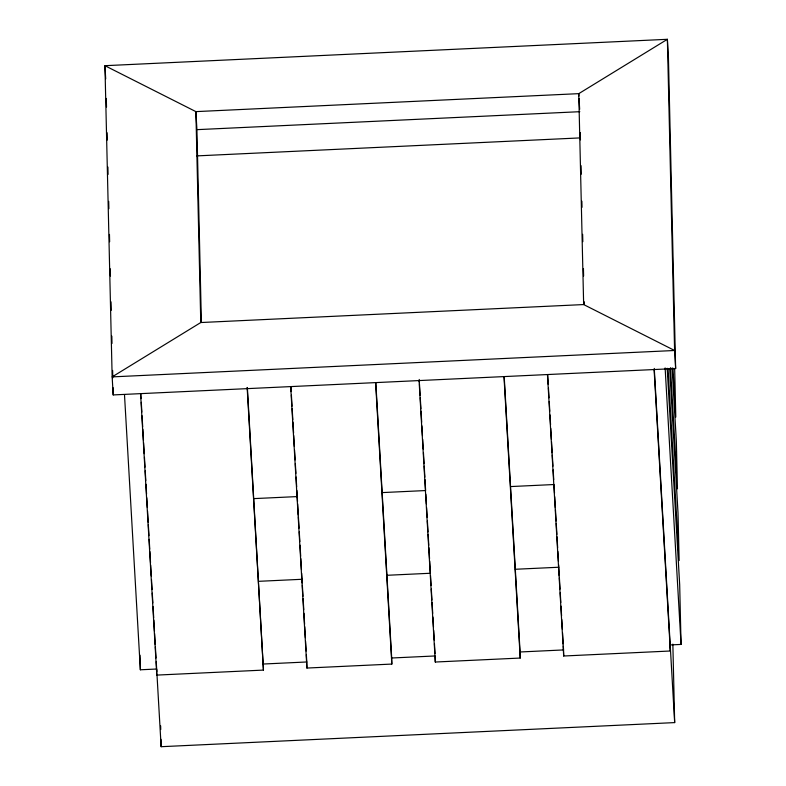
<?xml version="1.0" encoding="UTF-8"?>
<svg xmlns="http://www.w3.org/2000/svg" width="786" height="786" viewBox="0 0 786 786"><rect width="100%" height="100%" fill="white"/><g stroke="black" fill="none" stroke-linecap="round" stroke-linejoin="round"><path stroke-width="1.18" d="M675.636 368.536L674.594 350.497L583.654 304.565L200.774 322.535L112.152 376.887L113.194 394.926L675.636 368.536L668.424 57.339L667.383 39.3L104.941 65.69L112.152 376.887L674.594 350.497L667.383 39.3L578.761 93.652L195.881 111.622L104.941 65.69L105.697 78.914M201.383 322.172L196.922 129.651L579.803 111.691M196.824 155.893L580.304 137.894M253.77 498.619L297.246 496.585M382.153 492.596L425.629 490.552L424.99 479.568M510.536 486.573L554.012 484.53L554.503 493.048M258.535 581.326L302.011 579.282M386.918 575.293L430.394 573.259M515.302 569.27L558.777 567.237M124.483 394.513L140.36 669.79L156.66 669.024L156.797 675.095L263.448 670.094L247.364 387.498M263.31 664.023L306.776 661.979L306.363 654.689M290.692 386.653L306.923 668.051L391.831 664.072L391.693 658L435.169 655.956M419.076 380.63L435.306 662.028L520.214 658.049L520.077 651.977L563.552 649.934L563.336 646.288M670.193 644.933L681.059 644.422L679.684 584.833L667.196 368.27M547.469 374.608L563.69 656.005L670.34 651.005L670.144 642.496M157.013 675.095L161.14 746.7L674.673 722.599L672.855 644.127M672.973 368.153L675.793 417.091L674.663 368.447M672.118 367.966L676.353 441.368L677.453 488.823L670.468 367.701M669.692 368.732L678.023 513.101L679.124 560.546L668.041 368.467M665.123 367.917L681.059 644.422M654.257 368.428L674.673 722.599M654.109 369.597L670.34 651.005M578.899 96.059L578.761 93.652L583.654 304.565M579.036 98.466L579.665 109.283M547.675 374.627L548.235 384.393M548.451 388.058L549.011 397.834M549.227 401.499L549.787 411.265M549.994 414.929L550.564 424.695M550.77 428.36L551.408 439.354M551.546 441.791L552.185 452.785M552.322 455.222L552.951 466.216M553.167 469.881L553.727 479.647M554.71 496.693L555.348 507.638M555.486 510.075L556.115 521.02M556.252 523.447L556.891 534.392M557.028 536.828L557.657 547.773M557.863 551.418L558.433 561.155M558.64 564.8L559.268 575.745M559.416 578.182L560.045 589.127M560.251 592.772L560.811 602.498M561.027 606.153L561.587 615.88M561.793 619.525L562.354 629.262M562.57 632.907L563.198 643.852M504.199 376.671L520.077 651.977M503.993 376.641L520.214 658.049M419.223 379.432L419.36 381.878M419.498 384.315L420.137 395.309M420.274 397.745L420.913 408.74M421.05 411.186L421.689 422.17M421.895 425.835L422.455 435.601M422.671 439.266L423.232 449.042M423.448 452.697L424.076 463.691M424.224 466.137L424.853 477.122M425.835 494.207L426.395 503.934M426.611 507.579L427.171 517.316M427.378 520.961L428.016 531.906M428.154 534.342L428.783 545.288M428.92 547.714L429.559 558.659M429.696 561.096L430.325 572.041M430.531 575.686L431.101 585.423M431.308 589.068L431.936 600.013M432.084 602.449L432.713 613.394M432.919 617.039L433.479 626.766M433.695 630.421L434.255 640.148M434.462 643.793L435.022 653.53M375.816 382.694L391.693 658M375.61 382.664L391.831 664.072M290.908 386.673L291.184 391.566M291.4 395.22L292.028 406.215M292.176 408.661L292.805 419.645M292.952 422.092L293.581 433.076M293.718 435.523L294.357 446.517M294.563 450.172L295.133 459.948M295.34 463.612L295.909 473.378M296.116 477.043L296.676 486.809M296.892 490.474L297.521 501.448M297.668 503.875L298.297 514.82M298.434 517.257L299.063 528.202M299.279 531.847L299.839 541.583M300.046 545.229L300.684 556.174M300.822 558.61L301.451 569.555M301.657 573.2L302.227 582.927M302.364 585.364L302.993 596.309M303.131 598.745L303.769 609.69M303.976 613.335L304.604 624.28M304.752 626.717L305.381 637.662M305.587 641.307L306.147 651.034M247.148 387.469L263.448 670.094M196.922 129.651L195.881 111.622L200.774 322.535M140.782 393.747L141.067 398.64M141.284 402.304L141.844 412.1M142.06 415.765L142.688 426.778M142.836 429.225L143.465 440.239M143.612 442.685L144.241 453.689M144.457 457.364L145.017 467.149M145.233 470.824L145.793 480.61M146.009 484.284L146.569 494.07M146.786 497.735L147.346 507.53M147.562 511.195L148.19 522.209M148.338 524.655L148.967 535.669M149.183 539.334L149.743 549.129M149.89 551.576L150.519 562.58M150.666 565.026L151.295 576.04M151.511 579.714L152.071 589.5M152.287 593.175L152.848 602.96M153.064 606.625L153.692 617.639M153.84 620.085L154.469 631.099M154.616 633.545L155.245 644.559M155.392 647.006L156.021 658.02M156.237 661.684L156.797 671.45M140.576 393.698L156.797 675.095M580.284 132.539L580.451 139.898M581.051 165.64L581.247 174.227M581.876 201.206L582.023 207.337M582.642 234.316L582.819 241.675M583.438 268.645L583.615 276.004M584.204 301.755L584.263 304.211M563.552 649.934L563.69 656.005M435.189 657.175L435.306 662.028M306.776 661.979L306.923 668.051M160.658 725.851L160.737 729.536M160.963 739.341L161.14 746.7M140.016 655.2L140.36 669.79M106.316 98.427L106.513 107.004M107.112 132.736L107.279 140.085M107.908 167.035L108.075 174.394M108.704 201.344L108.871 208.693M109.47 234.424L109.637 241.774M110.266 268.733L110.433 276.083M111.032 301.804L111.229 310.382M111.828 336.113L111.995 343.462M112.624 370.422L112.791 377.771M113.017 387.577L113.194 394.926"/></g></svg>
